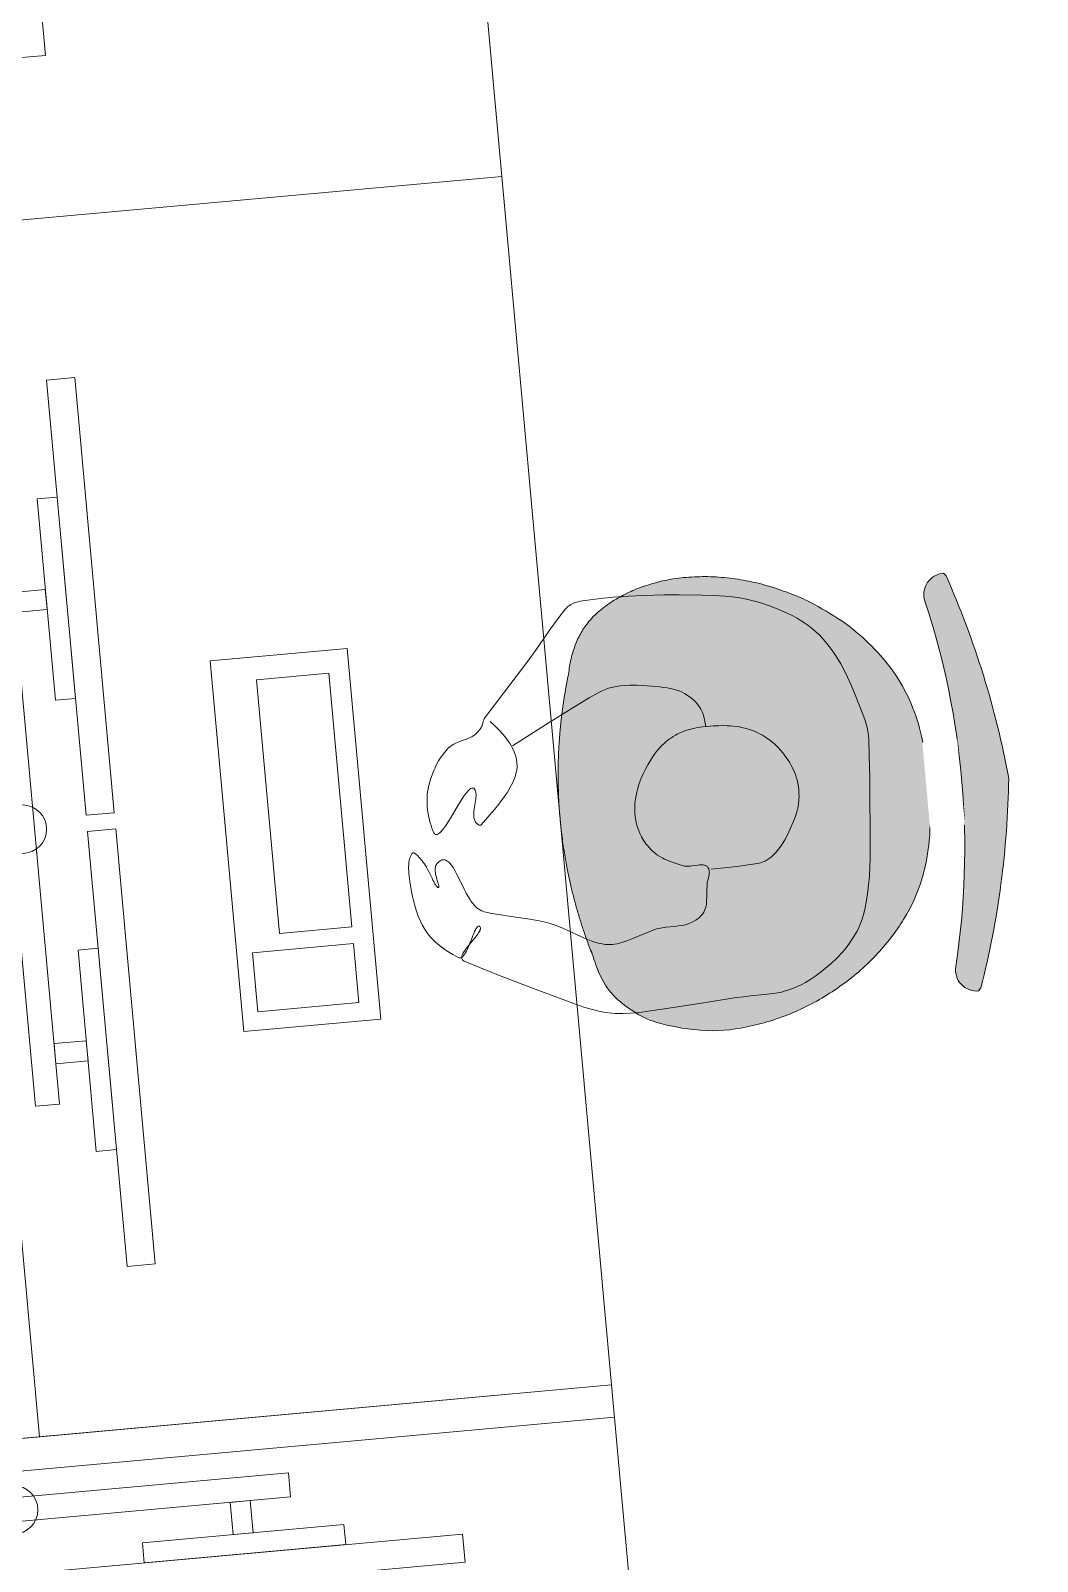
# Model space of a CAD drawing. Header units: millimetres. Extents: x 53255 to 75711, y -557 to 19362.
# Drawn here: x 68964 to 70208, y 1597 to 3489 of the extents above; entities that cross this region are included whole.
import ezdxf

# ---------------------------------------------------------------- set-up
doc = ezdxf.new("R2010")
doc.units = ezdxf.units.MM
doc.header["$MEASUREMENT"] = 0
doc.layers.add('FURN-FILE', color=211, linetype='Continuous', lineweight=0)
doc.layers.add('FURN-WKST', color=42, linetype='Continuous', lineweight=13)

# ---------------------------------------------------------------- blocks, each defined once
blk = doc.blocks.new('*U208')
at = {"linetype": 'ByBlock', "lineweight": -2}
blk.add_hatch(color=7, dxfattribs=at).paths.add_polyline_path([(-240.0286441050921, 333.8224027594551, -0.05883785226899226), (17.78258416725294, 378.3228370210709, -0.05883785226899226), (270.5643462055559, 310.8815731016948), (273.978641116084, 307.6193697070557, -0.4852311977000949), (240.2319705560894, 283.4062904212333, 0.05913279318586893), (15.18123345442473, 320.424139634124, 0.05913279318586893), (-212.2825073906215, 303.737637952072, -0.4852311977000949), (-243.7218450241271, 330.8795009021705)])
h = blk.add_hatch(color=7, dxfattribs=at)
edge = h.paths.add_edge_path()
edge.add_spline(control_points=[(-177.3597326177351, -145.1740488823125), (-207.7293379313414, -138.3802228098648), (-239.4937737222044, -120.1599046055053), (-285.5368762420158, -39.29090160154738), (-282.7531709045243, 112.4052060332469), (-154.2041548238349, 268.7965515609831), (-36.97263507706157, 282.2879587669449), (13.2793709990483, 278.1714150389889)], knot_values=[0, 0, 0, 0, 0.1278050160630629, 0.1732907007324, 0.4305391611673586, 0.7883516963517069, 1, 1, 1, 1], degree=3, periodic=0)
edge.add_spline(control_points=[(13.2793709990483, 278.1714150389889), (63.70477036728789, 277.7649786676775), (179.2492612186525, 253.8152442498831), (293.2596135224248, 86.52446312601387), (282.4247332428076, -64.81148388591828), (229.3179185400322, -141.2265414623544), (196.0462666453386, -156.519340784318), (165.1847444627956, -160.5647082002397)], knot_values=[0, 0, 0, 0, 0.2116483041139544, 0.5694608392983027, 0.8267092997332612, 0.8721949844025984, 1, 1, 1, 1], degree=3, periodic=0)
edge.add_line((165.1847444627956, -160.5647082002397), (165.2484580467017, -160.8114819504408))
edge.add_arc((20.00024980948638, 427.6801178225141), 606.1513053681009, 267.4274364554332, 283.86433089987764, ccw=False)
edge.add_arc((20.00006308475167, 427.6801262120425), 606.1513053681, 250.9905586776556, 267.4274531221, ccw=False)
edge.add_line((-177.4379372039612, -145.4146661578125), (-177.3597326177351, -145.1740488823125))
at = {"color": 0, "linetype": 'ByBlock', "lineweight": -2, "flags": 128}
blk.add_lwpolyline([(-240.0286441050921, 333.8224027594551, -0.05883785226899226), (17.78263144010634, 378.3228465774155), (17.78258416725294, 378.3228370210709, -0.05883785226899226), (270.5643462055559, 310.8815731016948), (273.978641116084, 307.6193697070557, -0.4852311977000949), (240.2319389186432, 283.4062995583081), (240.2319705560894, 283.4062904212333, 0.05913279318586893), (15.18123345442473, 320.424139634124, 0.05913279318586893), (-212.2824356839174, 303.7376518435776), (-212.2825073906215, 303.737637952072, -0.4852311977000949), (-243.7218450241271, 330.8795009021705), (-240.0286441050921, 333.8224027594551)], format="xyb", close=True, dxfattribs=at)
at = {"color": 0, "linetype": 'ByBlock', "lineweight": -2}
blk.add_rational_spline([(-177.3597326177351, -145.1740488823125), (-207.7293379313414, -138.3802228098648), (-239.4937737222044, -120.1599046055053), (-285.5368762420158, -39.29090160154738), (-282.7531709045243, 112.4052060332469), (-154.2041548238349, 268.7965515609831), (-36.97263507706157, 282.2879587669449), (13.2793709990483, 278.1714150389889), (63.70477036728789, 277.7649786676775), (179.2492612186525, 253.8152442498831), (293.2596135224248, 86.52446312601387), (282.4247332428076, -64.81148388591828), (229.3179185400322, -141.2265414623544), (196.0462666453386, -156.519340784318), (165.1847444627956, -160.5647082002397), (165.205982324097, -160.6469661169685), (165.2272201854003, -160.7292240336974), (165.2484580467017, -160.8114819504408), (108.7795362507595, -174.7488256867073), (50.89822587725939, -180.4709396899998), (-7.206620838975141, -177.8602946925821), (-65.3114788947878, -175.2496661218465), (-122.4464215655717, -164.35990004419), (-177.4379372039893, -145.4146661577979), (-177.4118690085525, -145.3344603993028), (-177.3858008131447, -145.2542546408076), (-177.3597326177351, -145.1740488823125)], [1, 1, 1, 1, 1, 1, 1, 1, 1, 1, 1, 1, 1, 1, 1, 1, 1, 1, 0.9931535054110803, 0.9931535054110803, 1, 0.9931535054110803, 0.9931535054110803, 1, 1, 1, 1], degree=3, knots=[0, 0, 0, 0, 0.02130083601051049, 0.02888178345540001, 0.07175652686122644, 0.1313919493919511, 0.1666666666666667, 0.1666666666666667, 0.1666666666666667, 0.2019413840189924, 0.2615768065497171, 0.3044515499555435, 0.312032497400433, 0.3333333333333333, 0.3333333333333333, 0.3333333333333333, 0.5, 0.5, 0.5, 0.6666666666666666, 0.6666666666666666, 0.6666666666666666, 0.8333333333333333, 0.8333333333333333, 0.8333333333333333, 1, 1, 1, 1], dxfattribs=at)
blk.add_wipeout([(-37.68748061552105, 321.35907786658214), (67.71986267868938, 317.2857953905478), (66.0496179972142, 274.0636384312966), (-39.35772529694532, 278.136920907331)], dxfattribs=at)
blk = doc.blocks.new('*U209')
at = {"color": 0, "linetype": 'ByBlock', "lineweight": -2, "flags": 128}
for points in [[(-67.61908009959734, 119.8511182272978), (-61.9323398082779, 113.0167598489315), (-57.36904469592264, 106.9637187304343), (-53.74235544163093, 101.6357307921699), (-50.88306336975074, 96.96584197158882), (-48.64420797192724, 92.88454543577609), (-46.90170974627836, 89.3244339039411), (-45.5529120949941, 86.22266947710523), (-44.51416513259755, 83.52211222196456), (-43.03123617672827, 78.83473607214728), (-42.21373336047691, 75.35868644304537), (-41.7747735176381, 72.77791691956918), (-41.40883619642409, 68.95506090375966), (-41.40966762851167, 65.19777894071922), (-41.95535281955381, 60.50577214541227), (-42.9960876860132, 56.12482776565957), (-44.40384053146408, 52.03620686961403), (-46.07615001931845, 48.2217533188259), (-47.93137667619158, 44.66401719200258), (-49.90481272512989, 41.34633554266111), (-54.15652733783645, 35.1769723162397), (-58.39425675490929, 29.83994928125139), (-62.43749036868394, 25.22216838444092), (-70.11143575012102, 17.27147874729962), (-76.23187950078864, 11.42906608511021), (-85.73098202368419, 2.882500531050027), (-95.27644379722187, -5.374519566301387), (-95.4537620516785, -5.510028603626779), (-95.63096871416201, -5.615297110762185), (-95.80727584437409, -5.693911213513275), (-95.98201036974206, -5.749087892827447), (-96.15460116864415, -5.783710930356392), (-96.3245674737991, -5.800363448206554), (-96.49150846761768, -5.801357360696784), (-96.82023762597237, -5.763440686348986), (-97.1331392165157, -5.683822801146562), (-97.42900798949995, -5.574141552488072), (-97.70726547618688, -5.443563383090805), (-97.96780374423543, -5.299263469143625), (-98.21086194785312, -5.146816260639753), (-98.66056199473678, -4.822834165051972), (-99.04402208622196, -4.506666269579), (-99.36887452579685, -4.211820104048456), (-99.9057924925437, -3.672264997168895), (-100.275486001352, -3.26298627757933), (-100.5304849828099, -2.961881256008382), (-100.7076409155998, -2.742909580548258), (-100.9483784581244, -2.430813539491282), (-101.1561822656222, -2.145039310888023), (-101.7340967093769, -1.193264047366029), (-102.1764045174205, -0.1982258540829207), (-102.5013939344208, 0.8295440825622791), (-102.7252977796888, 1.880834289393533), (-102.862505255267, 2.947612128221408), (-102.9253703757713, 5.135968122052873), (-102.7701508835889, 7.313134574867945), (-102.4656858870294, 9.444477122882745), (-102.0646733015601, 11.50534750404222), (-101.0887046972202, 15.47991198014824), (-99.05689071086817, 22.52117823991193), (-98.31784014786535, 25.10101246272825), (-97.73197181560681, 27.29647305699109), (-97.28839614972821, 29.15463926077427), (-96.968219722723, 30.72203977081699), (-96.75019299099222, 32.04178540721659), (-96.53378095840162, 34.21755999800098), (-96.53171616862528, 35.72231015105172), (-96.63281121564796, 36.77079209742078), (-96.96815805661026, 38.20192980512638), (-97.54741736216238, 39.44703207762905), (-98.4760277211899, 40.51283282413897), (-99.55028444736672, 41.03739097486141), (-100.7438746857661, 41.10110957446341), (-102.0336474518408, 40.77504403746934), (-103.3992799633706, 40.12188087500544), (-104.8229771093756, 39.19681941829185), (-106.2892008720664, 38.04836585280009), (-107.784426819373, 36.71904799990079), (-109.2969250557944, 35.24605848734609), (-110.816563267319, 33.66183322838515), (-113.8929315550777, 30.21136536748872), (-116.9061352802091, 26.60527543205535), (-119.8151123512362, 22.98422406386453), (-130.989035586972, 8.678865046011197), (-135.0892310931376, 3.598162606213009), (-138.5447078685829, -0.451458851368443), (-141.426123649595, -3.571947182953409), (-143.8111369859835, -5.89834643517861), (-145.7753635040281, -7.570869397375645), (-147.387848572238, -8.720343412436705), (-148.7092125604104, -9.461620154428601), (-149.7913154969865, -9.891561444906984), (-150.677731457894, -10.08951172051457), (-151.4046054900828, -10.11899514669585), (-152.5608925716806, -9.829431067313635), (-153.3259621913166, -9.31128957979854), (-153.8392399369186, -8.744410883201454), (-154.5072882521345, -7.594129571649319), (-155.047338566641, -6.06704589088622), (-155.8912837894168, -2.748784183364478), (-156.5801036602061, 0.4437301963225764), (-157.5982578543917, 6.599658810506298), (-158.1888568893046, 12.11525310126399), (-158.4691990819701, 16.99604334054129), (-158.5291086487123, 21.27893494316504), (-158.4366617636115, 25.01595094375261), (-158.2428943962586, 28.26448882413752), (-157.6453267219185, 33.86776221239961), (-156.9769309033727, 37.97261755608997), (-156.3493312647479, 40.97989181833509), (-155.2013052373222, 45.3514285720903), (-153.8007694544503, 49.52481551113488), (-151.4672699723887, 55.32314963207227), (-149.1505791418022, 60.40280531480857), (-146.8989487477957, 64.82317627775046), (-144.7474424585525, 68.65294165126488), (-142.7197285284492, 71.96182848530589), (-140.8301206782198, 74.81610578327854), (-137.2535071883322, 79.69690683341105), (-134.3363551781222, 83.24286795120679), (-132.0112390770664, 85.82705634956983), (-128.2951319323183, 89.56616850647515), (-124.2950765424612, 93.12041495275662), (-122.1292292073049, 94.73749128455802), (-120.011364416132, 96.013935101053), (-117.9600049697183, 97.02698782966218), (-115.9879840988724, 97.83754540041264), (-114.1036888277158, 98.49340938372552), (-110.5018024439341, 99.51048481943872), (-97.77426465284952, 102.3291241339602), (-94.71511010240647, 103.2282801904803), (-92.4903394944995, 104.0457538311675), (-90.86936481430894, 104.7601806371622), (-88.52707969049516, 106.0258651126123), (-86.3076739294338, 107.5634780721903), (-85.25401226583926, 108.4128185215341), (-84.35369839690975, 109.1789102041494), (-83.58431059012946, 109.8681231355167), (-82.2837856861006, 111.1200385268676), (-81.35075027353014, 112.100173183404), (-80.67705177990138, 112.8601015272843), (-79.71178926882567, 114.042372869113), (-78.80509393323155, 115.2786013452824), (-78.4466191962565, 115.8337092243746), (-78.14090936216235, 116.3720162968384), (-77.6311211593711, 117.4180499748163), (-76.11036171668093, 121.2111540263249), (-75.69353278010385, 122.1279015530972), (-75.34655402317003, 122.791556595319), (-75.06139751862793, 123.2723152539429), (-74.58522205805639, 123.9608612776765), (-74.322136269373, 124.2884464268873), (-74.04041603660153, 124.6036623473919), (-59.0544175158866, 140.1535879774146), (-36.23101335078536, 163.1583342967133), (-13.51566399702278, 186.2140992055811), (0.4310533535754075, 201.0678755178287), (21.06973957824812, 223.6132952805201), (31.64468954563199, 234.7963902004649), (42.62526393881126, 245.7912772935215), (43.7222253131622, 246.7724134745877), (44.80868103839748, 247.6097708083398), (45.87409423421195, 248.3254500587555), (46.91067490984278, 248.9380317336872), (47.91282639480778, 249.46315208142), (49.86197351632291, 250.3263033492412), (51.63137933635153, 250.9599692607653), (53.21920204685011, 251.4283481876064), (54.63260802527657, 251.7769750142124), (57.1442577495327, 252.261528447294), (59.04607826923893, 252.530469054107), (61.90037722587294, 252.802711959077), (64.72213053595624, 252.943430635235), (74.2262216269155, 253.1392037230326), (90.80400580530113, 253.0563826430734), (103.1998878530139, 252.6647105892689), (121.74935628807, 251.5988497013841), (140.2654369057418, 250.0231908925516), (165.3212048246642, 247.3811058137962), (184.0867192527949, 245.0975104140871), (212.1600163946423, 241.0661358833368), (226.150455203242, 238.7317555557747), (240.1024128960416, 236.1566046217386), (248.5505912823864, 234.2823466417285), (255.8258537722868, 232.293947260071), (262.1116310108773, 230.301594123237), (267.5566869467584, 228.3745138657941), (276.978011292973, 224.6136165073294), (283.9681399263936, 221.4895563299551), (294.3591574630846, 216.3578854454026), (304.6719121780043, 210.7441164936581), (312.5903828277951, 206.0224607588952), (319.239069696443, 201.6446118194881), (324.8332651849196, 197.6002678552677), (329.5510787924723, 193.8810338406583), (333.5395063483302, 190.4773060307762), (336.9197329062299, 187.3771220190029), (342.5819822229823, 181.658871979922), (346.611222177351, 177.1088652487488), (349.5074696557858, 173.5400342134935), (353.6448032421322, 167.9215620780697), (357.5273707977321, 161.9673045995441), (362.2313805765152, 153.7878461392129), (365.8980726474401, 146.5964551030647), (368.8002368348243, 140.2674715245603), (371.1305368680478, 134.6948159137964), (374.8031911850558, 124.8471937383711), (377.2750798391353, 117.3666276587255), (380.6401419124886, 105.9632746906227), (383.7333848599083, 94.30326769604108), (387.5419613992708, 80.09523474767775), (390.2646549247729, 69.45988963563832), (391.9594180556451, 61.47763298706195), (392.9203961442981, 55.48037512984865), (393.4182863910828, 50.97339543341604), (393.6459295046807, 47.58677276181697), (393.7225053807779, 42.49461690937096), (393.4428878726612, 37.38534611866089), (391.5682013068435, 18.37421779260694), (388.4042094203032, -10.09825103447747), (385.0056040351774, -38.54321582521879), (381.1394402529986, -69.92294585317359), (377.1767696383467, -101.2903146246354), (375.9743323283619, -110.0391913153635), (374.7732070149941, -117.6641723775156), (372.3011671579152, -130.9394910204264), (370.1071382914379, -140.8385200215635), (368.2530494857638, -148.2302845429449), (365.1107675367384, -159.2654088474637), (361.5026112755149, -170.2371571781277), (359.1477839672007, -176.3040004234108), (356.6212707809609, -181.7994477641587), (353.9831977313152, -186.7857050723178), (351.2820533038321, -191.3173158303025), (348.5567040999304, -195.4421967863364), (342.9666806684691, -202.8612126222943), (337.5906231270201, -209.0242549601508), (332.5395787454472, -214.1725466897569), (327.8704403162119, -218.4950370002389), (319.1802160895459, -225.6623044627377), (312.2646482608689, -230.716768203707), (306.8742010186397, -234.3330419503018), (298.4910822075035, -239.4858500291775), (289.7886433610256, -244.3239581823691), (283.1198001125158, -247.6487477835853), (277.2994453539577, -250.2053496796925), (272.2078256743407, -252.1711431483609), (267.7467341426382, -253.6826905257603), (263.8341636865953, -254.8450694350158), (260.4006176352414, -255.739093166294), (254.3615715277119, -257.0262901288133), (249.8001672244282, -257.7591903299117), (246.3572484146425, -258.177608345025), (241.1520372274099, -258.5935711702277), (235.890699276817, -258.7546413669297), (224.5006444020255, -258.6253644320295), (207.4395109808829, -258.0821105118866), (198.9140436005255, -257.8898153110977), (190.3884818224178, -257.8959673912432), (143.868547604201, -259.0366316514155), (97.32912350540573, -260.2023101767518), (82.71948002405406, -260.467539826659), (71.73247945099138, -260.5139541875642), (63.51042582915397, -260.3419536229731), (57.3688621725305, -260.0455641253557), (48.21874752722215, -259.2554491021174), (43.68012187471322, -258.675711512361), (39.17097033605387, -257.9548900375503), (35.03950997789798, -257.1359005740132), (27.38167913108191, -255.1771479900799), (20.76935479907843, -253.0617205904437), (15.04563212073117, -250.9463209695041), (10.08118801264209, -248.9217294054979), (1.482423197070602, -245.0618213986445), (-11.23423059275956, -238.7564537279868), (-23.78141759205027, -232.2085929685854), (-55.38555035561149, -215.4567549687754), (-86.82922167798097, -198.5466316596194), (-99.69301328693109, -191.4946968365184), (-118.8317179280712, -180.6358426165743), (-137.752201748066, -169.6584653481459), (-138.8411174218345, -168.8808717002175), (-139.5941674895876, -168.0414625255771), (-140.0574297897983, -167.1526904382536), (-140.2718075458542, -166.2254971346683), (-140.2735612581309, -165.2694727332255), (-140.0947884424531, -164.2929993199305), (-139.7638561899657, -163.3033802147374), (-139.3057910565985, -162.3069563308809), (-138.7426303668763, -161.3092108701712), (-138.09373863363, -160.3148634800364), (-136.5784760322131, -158.3201351479547), (-134.8937463944894, -156.3821993509382), (-133.127498146132, -154.5196541443656), (-129.4740615173068, -150.9527875406893), (-122.7215507482761, -144.695705963195), (-120.3144536367909, -142.4189257003381), (-118.3593109345238, -140.4870908851526), (-116.8065534370107, -138.8559352779284), (-115.5972123225511, -137.4827053052286), (-114.6723614445218, -136.3283292407577), (-113.9779193318245, -135.3582951520175), (-113.4667043664231, -134.5427923678963), (-112.8102386804239, -133.197032498435), (-112.5356460113253, -132.2614585417741), (-112.462745464989, -131.6045008749334), (-112.5830338103842, -130.6957966716764), (-112.9986966945435, -129.8852522413617), (-113.5698163033521, -129.3270600015894), (-114.1733446998405, -129.0882673806263), (-114.8028617318778, -129.1220502245469), (-115.4526909171254, -129.3869737763453), (-116.1178236822452, -129.8464319460854), (-116.7938509372907, -130.4681419369972), (-117.4769012925681, -131.2236889256519), (-118.163585289949, -132.0881159928422), (-118.8509450788551, -133.0395549539835), (-120.2400011555583, -135.1652831435422), (-121.6041533813113, -137.4432749881453), (-122.930669257199, -139.7759097403014), (-125.5203139854566, -144.4915915981237), (-127.8691365848936, -148.7730219292353), (-129.9653907566681, -152.4612173617516), (-131.8160082893155, -155.5254381700015), (-133.4377877024381, -158.0024862298596), (-134.8520086585922, -159.9604219650701), (-136.0812329797191, -161.4776033533753), (-137.1474859218579, -162.6311969479766), (-138.0712959405064, -163.4914286484873), (-138.8712576822727, -164.1192167879872), (-139.5639046882134, -164.5657175275974), (-140.7572925947752, -165.0980004015873), (-141.6346678181289, -165.2733075819733), (-142.2816360490833, -165.2699570829054), (-143.2326205650024, -165.0349252012275), (-144.1581303787825, -164.5072149667021), (-146.2985807353689, -162.9137083701089), (-150.5535603856988, -159.7163585741746), (-154.4557446418185, -156.6757205100839), (-157.9405521973385, -153.8133905149261), (-160.9989658166596, -151.1438138639242), (-163.6521879181091, -148.6745051474472), (-165.9361754970014, -146.4069656420324), (-169.797910188252, -142.1866951351722), (-172.5369376342569, -138.8004834910244), (-174.4779108272051, -136.1306418917075), (-177.1700749646843, -131.9078673669374), (-178.4032773530926, -129.6950212007141), (-179.55249022934, -127.4124721054322), (-181.592219296901, -122.878284796263), (-183.2803879550193, -118.6516270656211), (-184.678040483006, -114.7089451149805), (-186.8543770733813, -107.3635645564054), (-188.3302712967416, -100.9812598247372), (-189.3330961897591, -95.42646826854798), (-190.0160245282023, -90.58566612656159), (-190.8411640134, -82.15046839347269), (-191.2093322443397, -75.84742171476955), (-191.4748053827498, -66.41667006387252), (-191.5415329111274, -56.99733186709636), (-191.4954150502454, -53.49726216523595), (-191.3433232478856, -50.32439205979881), (-191.0997944591072, -47.50725068951579), (-190.7854645892949, -45.04014532546171), (-190.42173806153, -42.89937164713774), (-190.0280897426128, -41.05303396313866), (-189.6209138317936, -39.46681415139028), (-189.213244818151, -38.10720406932887), (-188.3758941814594, -35.80642044522483), (-187.6369486001349, -34.15941761448448), (-187.016180444989, -32.97564889672503), (-185.9718253934261, -31.29364557673853), (-184.7838221004058, -29.73768139097592), (-184.4795385871548, -29.42631308536329), (-184.173996272657, -29.19901293857765), (-183.8686012965481, -29.04539135078539), (-183.5645677765715, -28.95615068942789), (-183.2629387329798, -28.92297763764509), (-182.9646049131698, -28.93844582174279), (-182.6703217181639, -28.99592775386009), (-182.380724415445, -29.08951521530616), (-182.096341803408, -29.21394728722953), (-181.5360372043215, -29.5431436427416), (-181.0016416921135, -29.94805298391293), (-180.4947051247, -30.40292935057914), (-180.0159330548777, -30.88782710767828), (-179.5653940250195, -31.3874410617409), (-178.7207251112704, -32.42127571640594), (-177.9872545591206, -33.40475434569453), (-176.7338137684274, -35.22364203181496), (-175.8341741922341, -36.60034168191669), (-175.1907508173754, -37.6011686669035), (-174.7294035896193, -38.31761208065655), (-174.0768973376689, -39.31285357059096), (-173.7704900121607, -39.76538769992476), (-173.478583518794, -40.18211271207201), (-172.1611245822423, -42.22712734655124), (-170.9912163883855, -44.38773622956796), (-169.9473652436427, -46.58787678733279), (-169.0116770094173, -48.77150505028567), (-167.3576515344903, -53.07734848930795), (-166.0036153382098, -56.94374646209872), (-164.8783151475218, -60.29539591559296), (-163.9312443090021, -63.13227530948461), (-163.125977685253, -65.49312982264382), (-162.4357220520324, -67.43372445440946), (-161.8403397809598, -69.01435647872495), (-161.3243520538235, -70.29308525015949), (-160.8755933772336, -71.32242007128934), (-160.0936708181544, -72.89809871445323), (-159.5076957583806, -73.8699959407968), (-159.0671450435912, -74.46888791258607), (-158.4026041465695, -75.14028934667658), (-157.7311059778003, -75.5168801448981), (-157.4446116575855, -75.55182445158789), (-157.2297849078313, -75.45702412607898), (-157.0761674683163, -75.25091742786026), (-156.97452966946, -74.9498938070883), (-156.9167405700427, -74.56850192105776), (-156.8956510503049, -74.11963744069908), (-156.9049886109424, -73.61471256281766), (-156.939262746906, -73.06380896487462), (-157.0666024986422, -71.83789795015764), (-157.2450410127058, -70.51935936395239), (-157.4501653044717, -69.15534739864597), (-157.6641340202041, -67.78138638278506), (-158.0846439527668, -65.01206773803824), (-158.4276728683762, -62.44988874103547), (-158.6704763290909, -60.15831549065297), (-158.8133855728083, -58.15319738248763), (-158.8680115056341, -56.42420567708632), (-158.8503881089127, -54.94792084767141), (-158.7771714689734, -53.69561578309822), (-158.6636928615626, -52.63770909101913), (-158.3410398883861, -50.89081929406166), (-157.9840180414758, -49.68481504968076), (-157.6451530412305, -48.84838797589146), (-157.0130095919594, -47.71736821194645), (-156.6375520909205, -47.21291020837634), (-156.2202547803172, -46.75249037853064), (-155.8048271707812, -46.35010625556788), (-155.3878879502736, -45.96709575396653), (-154.5473703077441, -45.24685257656529), (-153.7648747181374, -44.63028767333435), (-153.0574589580065, -44.11458443678021), (-152.4299657419178, -43.69049715963047), (-151.8803601828113, -43.34619763107912), (-151.4030292065581, -43.06944790662146), (-150.9907766704855, -42.84874646389653), (-150.6359918998933, -42.67385912691407), (-150.0329942271346, -42.41330325594208), (-149.5996368556662, -42.25986428237866), (-149.2874642351817, -42.17062644376529), (-148.8431754266348, -42.08164047586251), (-148.431815139862, -42.05068169450351), (-146.7368272952299, -42.22417150967522), (-145.1914330725849, -42.71342544406707), (-143.7781950106437, -43.47094752379326), (-142.4816251873999, -44.45466436268907), (-141.287981605492, -45.62736592694637), (-140.1850848321337, -46.95620115505699), (-138.1795111997781, -50.02252103589854), (-136.430197425012, -53.41714761624098), (-134.8786612949334, -56.98685262211711), (-133.4799027340196, -60.61633189287932), (-130.9324369639653, -67.97507554566073), (-126.365524065739, -81.68613156218998), (-124.4998124164413, -86.79350756841177), (-122.7528375097609, -91.12666638740393), (-121.1161264639377, -94.76058866436142), (-119.5875265794602, -97.78369096361439), (-118.1669529524661, -100.2849581721603), (-115.4711578750721, -104.2778900608937), (-113.2537988521653, -106.8984503949014), (-111.4694348143094, -108.6236231065322), (-108.5808335338952, -110.7806213175209), (-107.0346081174066, -111.6482435725138), (-105.4164328958432, -112.3647985127609), (-96.3220171619032, -115.6235324645631), (-88.07948755417601, -118.2466697596537), (-73.2289698337845, -122.529392346687), (-50.64078476092254, -128.8940135663815), (-39.54151716490742, -132.3709677381048), (-28.77853825449711, -136.2421366490935), (-23.86318673465576, -138.3566438927219), (-19.29119571372576, -140.6386916571882), (-10.79085055917676, -145.5089282311164), (3.966955642201356, -154.9550343037317), (15.04916740898625, -161.8465369040296), (19.22976263261808, -164.2017559634241), (22.90497156215133, -166.107610154957), (29.38547498396656, -169.0064799191114), (34.29565064862254, -170.7391473375083), (38.0113176246814, -171.7471596999312), (43.64543884077284, -172.7260481292051), (46.49265104392543, -172.9509119514205), (49.36173185304506, -172.984206173991), (52.53845569552504, -172.8268374168092), (55.53188087284798, -172.5361181925309), (61.17885026469594, -171.6685254110826), (66.14993873769708, -170.6268207695612), (70.51697226942633, -169.5514597318825), (85.86126887208957, -165.2141777110328), (93.52448640318471, -163.1186213171441), (97.34314527919923, -162.1889853418088), (101.1490881537902, -161.3761569684884), (104.7647240494553, -160.8127922666445), (108.1879687498295, -160.5104047014474), (114.674005727371, -160.3758118740661), (126.1374956823129, -160.7301960270624), (130.439731613922, -160.7955125164499), (134.1925563662662, -160.7201854843424), (137.461512024398, -160.5073320468928), (140.3066169365193, -160.1780923945444), (142.7817921190435, -159.7601027064193), (147.0745849929372, -158.6850984290613), (150.2559919352207, -157.5467955762615), (152.6173103158071, -156.4810022815982), (154.3730109113822, -155.5517016264012), (156.9799329008238, -153.9329060326563), (159.5523224818462, -152.0242780741864), (160.7250823670765, -151.0227337658152), (161.772023986865, -150.0223629134161), (163.5659987908002, -148.0049521122364), (164.9888125495781, -146.0261748562771), (166.1171002583142, -144.1016945695637), (167.0123514774314, -142.24268853187), (167.7237947636022, -140.4567849697105), (168.2907467927434, -138.7488212165117), (172.8152157223521, -111.8090318773047), (173.13208513071, -110.8008518900806), (176.0713995279802, -103.2154371560191), (176.369633694645, -102.2583133266662), (176.5931193644938, -101.4181330630227), (176.7548926673044, -100.680692273927), (176.949238542933, -99.38449032886638), (177.0096208107425, -98.40711212908627), (177.0005821475206, -97.67086825499518), (176.8902735694573, -96.56093827240147), (176.7879792040185, -96.00331493247904), (176.6520413123944, -95.44382430076985), (176.3217919568415, -94.46322476630303), (175.9151926616178, -93.6141041754363), (175.4441070379253, -92.88106588668961), (174.9190682446642, -92.25035077897337), (174.3494138257229, -91.7096729705554), (173.7434074875491, -91.24807144317765), (173.1083490513993, -90.85577606513198), (171.7536901795829, -90.23693454797467), (170.3494414924935, -89.80808844183593), (168.9296712244977, -89.52099656702558), (167.5199786446465, -89.33801256464812), (166.1392468941922, -89.22994580451177), (163.4281491847069, -89.15359848791377), (158.4572011152632, -89.22366162522576), (154.7021295361774, -89.24721575988406), (151.9616824366385, -89.13700701296875), (149.9873925666179, -88.9353543681691), (148.5684531603329, -88.69732329595354), (147.5458288544032, -88.4616028504206), (146.0889530949789, -88.00354502442497), (144.7373665500927, -87.40439584406704), (135.3252143820719, -82.74240694249966), (131.8196964729141, -80.99103511896374), (128.7818759796937, -79.38641025996549), (126.1547221266082, -77.89559895631828), (123.8852422512427, -76.50360343695138), (121.9256108784466, -75.20444817332918), (118.564511032062, -72.71281413962242), (116.1089717153955, -70.63067419839899), (114.3086783125473, -68.93151812845826), (111.6816615936259, -66.13548682138207), (110.4038454151596, -64.61617900074634), (109.1514558133349, -63.00985070392198), (107.0641066206881, -60.0948867349889), (105.2774435365282, -57.3516735196954), (103.7478247462423, -54.77172407193393), (102.438090660522, -52.34663650321818), (101.3165728783788, -50.06817311744362), (99.48192114193807, -45.78530227346801), (98.15225180568814, -42.02891305076992), (97.1903423970507, -38.73748123299629), (96.49662412008911, -35.85544065359773), (95.59877135198622, -30.81103832152803), (95.17538976893411, -27.03030655814928), (94.99060887508676, -24.19803247326126), (94.91499435272999, -19.95762534985624), (95.06647248163063, -15.73025528083235), (95.33620613384119, -12.43585209253615), (95.71047867920424, -9.342293589716064), (96.72397519371589, -3.537964745460158), (97.93831082931138, 1.533627833305218), (99.24656117688573, 5.956213407396717), (100.5760125611268, 9.80804987886222), (101.8784492967388, 13.16039666129291), (104.4645075626177, 18.9756923279574), (106.6552808952401, 23.28483870800665), (108.4368685599766, 26.48195972749636), (111.327642224016, 31.21386016244105), (114.4752155399037, 35.8592673303865), (118.6749443736335, 41.61550963068476), (122.3692835457914, 46.37500362255832), (125.6707113933953, 50.32636477901815), (128.6483018352155, 53.61994041528851), (131.3458992823726, 56.37593284687409), (133.7930954305775, 58.69075862688624), (138.3116966383241, 62.52387961543991), (141.9335682813107, 65.21615594038485), (144.8010502352408, 67.13231669859488), (149.3751388666424, 69.84041692349183), (151.7964418311603, 71.11950123215411), (154.314308459172, 72.34848378862807), (157.0605015875481, 73.56291663750562), (159.6268001202552, 74.56968355273057), (162.0260448033951, 75.40412638846192), (166.5091730895219, 76.70390477818364), (170.4177228574845, 77.58307753159079), (173.8288139334327, 78.17587297539649), (176.8080335413688, 78.57362154461498), (182.0126985940879, 79.03397435025909), (185.9116253646062, 79.21367917575299), (191.7584782669001, 79.27947573751953), (197.6107623895659, 79.17879188462302), (204.9320940889302, 78.86398244614793), (211.3587721637741, 78.35679414612423), (216.9826825501077, 77.70164758017745), (221.8938969770097, 76.94383814515459), (226.1769836600724, 76.12422262102336), (229.9092413929902, 75.27701014740705), (236.3944726181944, 73.47645471702435), (241.2097359312902, 71.83794634489641), (244.7881773275731, 70.43438065014925), (250.0943499124842, 68.02935842009356), (255.3161617168516, 65.24102301407947), (258.508537124042, 63.3029622813774), (261.3711487010296, 61.39214167916725), (263.9447786774836, 59.51895491059258), (268.4973555990728, 55.7957171504404), (272.2060872329166, 52.31496510291981), (275.2553831496916, 49.10103450133283), (277.7833070727938, 46.16161922807623), (279.8944127446739, 43.49330048138472), (283.378933991451, 38.61013079727127), (285.8314060929551, 34.77171869720405), (289.2801697564573, 28.73592379279853), (292.4889062021102, 22.37224755038642), (294.3684268239012, 18.0566701970547), (295.8653970909363, 13.92592297658484), (297.0387970040319, 9.991813879511028), (297.9391505055974, 6.260281784034305), (298.6097236345959, 2.732789898258488), (299.0875505017611, -0.5925635443354622), (299.5953743731079, -6.851935304957806), (299.6309988537832, -12.32614511700558), (299.3547302880615, -17.08982282090437), (298.8812876431039, -21.22175487887944), (298.2920868521323, -24.79857214828189), (296.8743454072974, -30.94377822212755), (295.4935482065193, -35.4333250559539), (294.2824104592146, -38.7199238262765), (292.1881551730039, -43.50023385473833), (289.7665626029193, -48.07585125269179), (287.4804303561687, -52.00047036495562), (282.8857363327843, -59.60942880273615), (278.5180720915378, -66.3265015082452), (274.4157299731451, -72.07419618046151), (270.6014514684794, -76.8867938186595), (267.085289210896, -80.85337359649566), (263.8674257235543, -84.08433542381408), (260.9407057759818, -86.69256645195583), (258.2927855617017, -88.78357723667978), (255.9078837447305, -90.45100304928656), (253.7681619217328, -91.7752063114549), (249.9025096484984, -93.76295835084602), (246.9001210457645, -94.95505080238763), (244.5892037843587, -95.66796191081994), (241.0261494592705, -96.42650941061765), (237.3450089037506, -96.78744114085202), (222.8714897835744, -97.14190146758574), (212.0463440852764, -97.15304644921889), (195.8312371507345, -96.91368376855189), (179.6112179480115, -96.55893252203532)], [(-44.32966108579421, 86.4578381448182), (-19.86018386535579, 97.91891023586322), (4.609293355082627, 109.3799823268964), (20.74612286257616, 116.847237371192), (45.08694673459104, 127.6829070707226), (57.41022705276555, 132.9281469124198), (69.89194735325873, 138.0532469735899), (74.38634015184653, 139.6575143732134), (78.67326331726508, 140.8353569666015), (82.74884673165798, 141.6722437285134), (86.61289954473614, 142.23777828739), (90.26801779627567, 142.5885635261038), (97.18900877216947, 142.8204249852224), (103.2960389427608, 142.6192359232864), (108.66105312953, 142.1771408560417), (118.0526619141456, 140.9157447463949), (125.059387479967, 139.6580234894827), (135.4317243456171, 137.4609985897614), (145.5406920548558, 135.129933506988), (150.4576772895962, 133.9315372262845), (154.714936417673, 132.7581577019928), (158.3951548288169, 131.5923226248033), (161.5740475275088, 130.436494378253), (164.3193138929346, 129.3016685652556), (166.6905445439916, 128.2010535640293), (168.7396458939766, 127.1468216993071), (172.2625130761298, 125.0748538186454), (174.8473872883333, 123.3118303974152), (176.7512438575504, 121.861103617086), (179.5472334772203, 119.462271891678), (182.2666252501658, 116.775753331438), (183.7854624613537, 115.1055041457021), (185.1191178930749, 113.5242309215373), (186.2911112237634, 112.027880782076), (187.32186664654, 110.6125346350564), (189.0798820486234, 107.9251616145375), (190.4345679333055, 105.5365984927948), (191.4821319180919, 103.4172168647128), (192.2951104945678, 101.5396037388346), (192.9283585545927, 99.87852714001565), (193.8642707280233, 96.92973781752244), (194.4250608219882, 94.68217836744589), (194.7677964154864, 92.97573522239054), (195.1590751116164, 90.38187242143249), (195.4058474183112, 87.74595514414432), (195.6871233038109, 83.4894615688363), (195.9683991892962, 79.23296799353011)]]:
    blk.add_lwpolyline(points, dxfattribs=at)
blk = doc.blocks.new('*U210')
at = {"color": 0, "linetype": 'ByBlock', "lineweight": -2, "extrusion": (0, 0, -1), "flags": 128}
for points in [[(93.819407998526, -226.5481468586026), (76.05543497949839, 233.1131620318979), (-93.81939657825569, 226.5482154809824), (-76.05542355924263, -233.1130934095754), (93.819407998526, -226.5481468586026)], [(-64.9569343978219, 131.5502647103367), (-67.78994789993158, 204.8574413822112), (57.60350259926054, 209.7033699262865), (60.43651613181282, 136.3961932556772), (-64.9569343978219, 131.5502647103367)], [(37.90461599992705, -200.2463126598263), (25.75007406753139, 114.2651227974643), (-64.15466401218146, 110.7906834426053), (-52.00012211139256, -203.7207519854182), (37.90461599992705, -200.2463126598263)]]:
    blk.add_lwpolyline(points, close=True, dxfattribs=at)
blk = doc.blocks.new('wrk3_30')
at = {"layer": 'FURN-FILE', "color": 0, "linetype": 'Continuous', "lineweight": 0, "extrusion": (0, 0, -1), "flags": 128}
for points in [[(-199.9999264142743, 166.9331495293736), (-739.9999264139165, 166.9337607273046), (-739.9998754802727, 201.9341943134932), (-199.9998754805965, 201.9335831155913), (-199.9999264142743, 166.9331495293736)], [(-759.999926413906, 166.9337833642057), (-1299.999926413575, 166.9343945621076), (-1299.999875479892, 201.9348281482089), (-759.9998754802896, 201.9342169506417), (-759.999926413906, 166.9337833642057)], [(-344.9986427628264, 166.933364546654), (-595.0010516051202, 166.9336475419259), (-595.0010799015936, 141.9334066607698), (-344.998671059293, 141.9331236655271), (-344.9986427628264, 166.933364546654)], [(-904.9986710589669, 166.9338965190109), (-1155.001079901223, 166.9341795142682), (-1155.001108197696, 141.9339386331267), (-904.9986993554003, 141.9336556378112), (-904.9986710589669, 166.9338965190109)], [(-457.4997550550956, 141.9332510301901), (-482.4999959057654, 141.9332792961068), (-482.5000412106069, 101.9328938862163), (-457.4998003294827, 101.9328655897261), (-457.4997550550956, 141.9332510301901)], [(-1017.499783351249, 141.9337830025179), (-1042.500024201892, 141.9338112684345), (-1042.500069506696, 101.9334258585586), (-1017.49982862556, 101.9333975620684), (-1017.499783351249, 141.9337830025179)], [(-407.4998003294877, 101.9328655897261), (-1092.500069506725, 101.9328655897116), (-1092.500069506712, 71.93286558971158), (-407.4998003294859, 71.93286558974069), (-407.4998003294877, 101.9328655897261)]]:
    blk.add_lwpolyline(points, close=True, dxfattribs=at)
at = {"layer": 'FURN-FILE', "color": 0, "linetype": 'Continuous', "lineweight": 0, "extrusion": (0, 0, -1)}
blk.add_circle((-749.9999999999891, 86.93286558972613), 30, dxfattribs=at)
at = {"layer": 'FURN-WKST', "color": 0}
blk.add_line((-1.818989403545856e-11, 40), (1499.999999999991, 40), dxfattribs=at)
at = {"layer": 'FURN-FILE', "color": 0, "linetype": 'Continuous', "lineweight": 0, "extrusion": (0, 0, -1), "rotation": 2.212929250014384}
blk.add_blockref('*U208', (-705.869478177387, 928.0065980308427), dxfattribs=at)
at = {"layer": 'FURN-FILE', "color": 0, "linetype": 'Continuous', "lineweight": 0, "rotation": 92.2132040054475}
blk.add_blockref('*U210', (706.2033570553726, 421.9164525568485), dxfattribs=at)
at = {"layer": 'FURN-WKST', "color": 0, "extrusion": (0, 0, -1), "flags": 128}
blk.add_lwpolyline([(9.094947017729282e-13, 0), (-1499.999999999985, 1.455191522836685e-11), (-1500.000000000014, 750.0000000000146), (-8.185452315956354e-12, 750), (9.094947017729282e-13, 0)], close=True, dxfattribs=at)
at = {"layer": 'FURN-FILE', "color": 0, "linetype": 'Continuous', "lineweight": 0, "extrusion": (0, 0, -1), "rotation": 92.21292925001437}
blk.add_blockref('*U209', (-713.1698301829219, 747.1278420790331), dxfattribs=at)
blk = doc.blocks.new('wrk3_32')
at = {"layer": 'FURN-FILE', "color": 0, "linetype": 'Continuous', "lineweight": 0, "extrusion": (0, 0, -1), "flags": 128}
blk.add_lwpolyline([(-199.999926414278, 166.9331495293445), (-739.9999264139101, 166.9337607272755), (-739.9998754802714, 201.9341943135078), (-199.9998754805874, 201.9335831155622), (-199.999926414278, 166.9331495293445)], close=True, dxfattribs=at)
at = {"layer": 'FURN-WKST', "color": 0, "extrusion": (0, 0, -1), "flags": 128}
blk.add_lwpolyline([(9.094947017729282e-13, 0), (-1499.999999999998, -1.455191522836685e-11), (-1499.999999999987, 750), (-8.185452315956354e-12, 750), (9.094947017729282e-13, 0)], close=True, dxfattribs=at)
blk = doc.blocks.new('wrk3_36')
at = {"layer": 'FURN-FILE', "color": 0, "linetype": 'Continuous', "lineweight": 0, "flags": 128}
for points in [[(199.9999264142534, 166.9331495293554), (739.9999264138896, 166.9337607272892), (739.9998754802364, 201.9341943135005), (199.9998754805711, 201.9335831155968), (199.9999264142534, 166.9331495293554)], [(344.9986427627882, 166.933364546655), (595.001051605097, 166.933647541915), (595.0010799015436, 141.9334066607535), (344.9986710592493, 141.9331236655216), (344.9986427627882, 166.933364546655)], [(457.4997550550761, 141.9332510301892), (482.4999959057313, 141.9332792960813), (482.5000412105874, 101.9328938861991), (457.4998003294604, 101.9328655897325), (457.4997550550761, 141.9332510301892)], [(407.4998003294604, 101.9328655897307), (1092.500069506685, 101.9328655897234), (1092.500069506685, 71.93286558973432), (407.4998003294895, 71.93286558972613), (407.4998003294604, 101.9328655897307)]]:
    blk.add_lwpolyline(points, close=True, dxfattribs=at)
at = {"layer": 'FURN-FILE', "color": 0, "linetype": 'Continuous', "lineweight": 0}
blk.add_circle((749.9999999999854, 86.93286558972068), 30.00000000000001, dxfattribs=at)
at = {"layer": 'FURN-WKST', "color": 0}
blk.add_line((-1.455191522836685e-11, 40.00000000000182), (1499.999999999971, 39.99999999999818), dxfattribs=at)
at = {"layer": 'FURN-WKST', "color": 0, "flags": 128}
blk.add_lwpolyline([(0, 0), (1499.999999999985, -1.091393642127514e-11), (1499.999999999971, 749.9999999999982), (-2.91038304567337e-11, 749.9999999999955), (0, 0)], close=True, dxfattribs=at)

msp = doc.modelspace()

# ---------------------------------------------------------------- block references
at = {"layer": 'FURN-FILE', "linetype": 'Continuous', "lineweight": 0, "extrusion": (0, 0, -1), "rotation": 84.81240605894884}
msp.add_blockref('wrk3_30', (-68934.70475956243, 1746.896078460224), dxfattribs=at)

# ---------------------------------------------------------------- next in the draw order: block references
msp.add_blockref('wrk3_32', (-68799.0793456083, 3240.752077909231), dxfattribs=at)
at = {"layer": 'FURN-FILE', "linetype": 'Continuous', "lineweight": 0, "rotation": 185.1875939410511}
msp.add_blockref('wrk3_36', (69681.63275928702, 1814.708785437293), dxfattribs=at)

doc.saveas('drawing.dxf')
